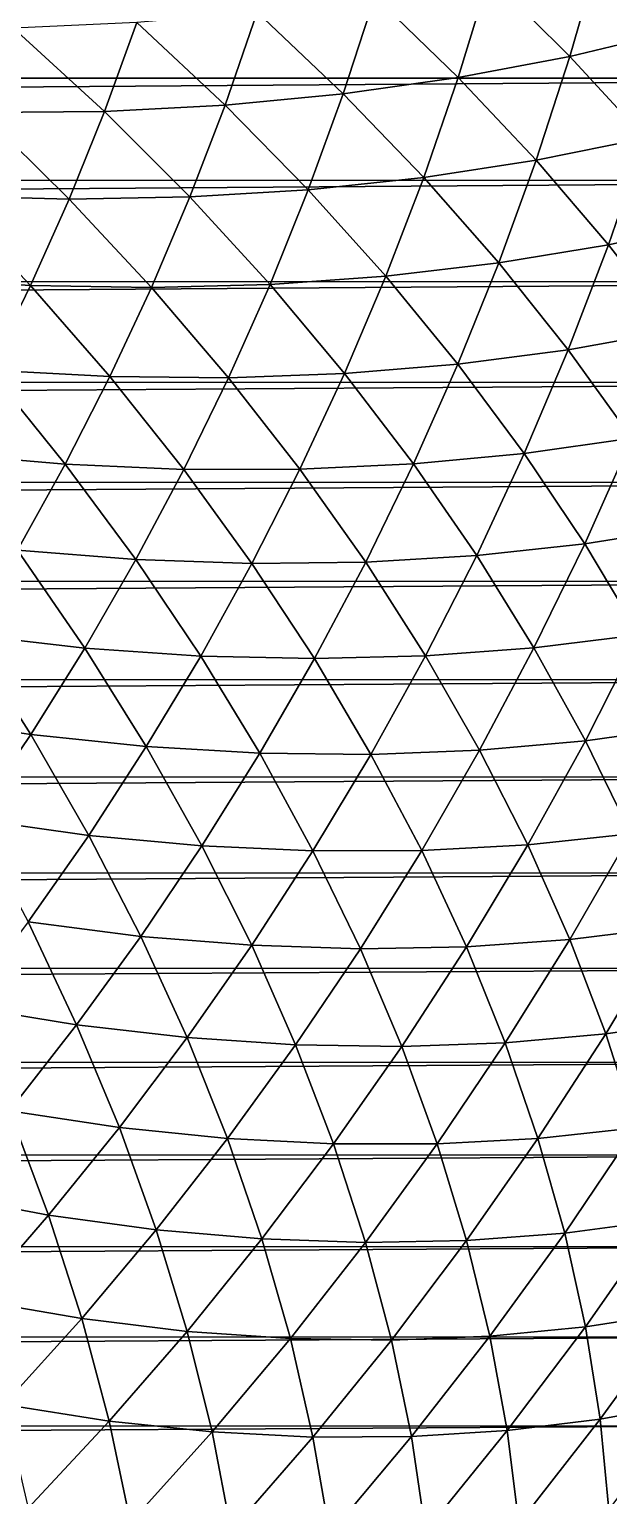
# Model space of a CAD drawing. Header units: millimetres. Extents: x -3250 to 5350, y -3250 to 3250.
# Drawn here: x 5015.8 to 5125.9, y -447.2 to -168.7 of the extents above; entities that cross this region are included whole.
import ezdxf

# ---------------------------------------------------------------- set-up
doc = ezdxf.new("R2010")
doc.units = ezdxf.units.MM
doc.header["$MEASUREMENT"] = 0
doc.layers.add('MESH_3D', color=2, linetype='CONTINUOUS')

msp = doc.modelspace()

# ---------------------------------------------------------------- linework, layer by layer
at = {"layer": 'MESH_3D'}
for points in [[(5124.26, -153.87, 26035.3), (5139.1, -168.92, 26014.23), (5144.63, -148.26, 26014.23)], [(5103.18, -158.62, 26055.73), (5118.54, -173.82, 26035.3), (5124.26, -153.87, 26035.3)], [(5124.26, -153.87, 26035.3), (5118.54, -173.82, 26035.3), (5139.1, -168.92, 26014.23)], [(2688.92, -177.3, 834.01), (2692.6, -157.88, 832.06), (5242.48, -158.52, 5632.12)], [(2688.92, -177.3, 834.01), (5242.48, -158.52, 5632.12), (5238.78, -178.02, 5634.09)], [(5081.44, -162.48, 26075.47), (5097.31, -177.83, 26055.73), (5103.18, -158.62, 26055.73)], [(5103.18, -158.62, 26055.73), (5097.31, -177.83, 26055.73), (5118.54, -173.82, 26035.3)], [(5059.1, -165.42, 26094.52), (5075.45, -180.93, 26075.47), (5081.44, -162.48, 26075.47)], [(5081.44, -162.48, 26075.47), (5075.45, -180.93, 26075.47), (5097.31, -177.83, 26055.73)], [(5036.21, -167.42, 26112.84), (5053.02, -183.08, 26094.52), (5059.1, -165.42, 26094.52)], [(5059.1, -165.42, 26094.52), (5053.02, -183.08, 26094.52), (5075.45, -180.93, 26075.47)], [(5012.83, -168.45, 26130.41), (5006.67, -184.5, 26130.41), (5030.08, -184.28, 26112.84)], [(5012.83, -168.45, 26130.41), (5030.08, -184.28, 26112.84), (5036.21, -167.42, 26112.84)], [(5036.21, -167.42, 26112.84), (5030.08, -184.28, 26112.84), (5053.02, -183.08, 26094.52)], [(5118.54, -173.82, 26035.3), (5132.84, -189.38, 26014.23), (5139.1, -168.92, 26014.23)], [(5097.31, -177.83, 26055.73), (5112.13, -193.56, 26035.3), (5118.54, -173.82, 26035.3)], [(5118.54, -173.82, 26035.3), (5112.13, -193.56, 26035.3), (5132.84, -189.38, 26014.23)], [(2684.82, -196.62, 836.19), (2688.92, -177.3, 834.01), (5238.78, -178.02, 5634.09)], [(2684.82, -196.62, 836.19), (5238.78, -178.02, 5634.09), (5234.65, -197.41, 5636.28)], [(5075.45, -180.93, 26075.47), (5090.77, -196.82, 26055.73), (5097.31, -177.83, 26055.73)], [(5097.31, -177.83, 26055.73), (5090.77, -196.82, 26055.73), (5112.13, -193.56, 26035.3)], [(5053.02, -183.08, 26094.52), (5068.82, -199.15, 26075.47), (5075.45, -180.93, 26075.47)], [(5075.45, -180.93, 26075.47), (5068.82, -199.15, 26075.47), (5090.77, -196.82, 26055.73)], [(5030.08, -184.28, 26112.84), (5046.33, -200.53, 26094.52), (5053.02, -183.08, 26094.52)], [(5053.02, -183.08, 26094.52), (5046.33, -200.53, 26094.52), (5068.82, -199.15, 26075.47)], [(5006.67, -184.5, 26130.41), (4999.95, -200.33, 26130.41), (5023.35, -200.93, 26112.84)], [(5006.67, -184.5, 26130.41), (5023.35, -200.93, 26112.84), (5030.08, -184.28, 26112.84)], [(5030.08, -184.28, 26112.84), (5023.35, -200.93, 26112.84), (5046.33, -200.53, 26094.52)], [(5112.13, -193.56, 26035.3), (5125.88, -209.6, 26014.23), (5132.84, -189.38, 26014.23)], [(5132.84, -189.38, 26014.23), (5125.88, -209.6, 26014.23), (5146.06, -205.24, 25992.53)], [(5090.77, -196.82, 26055.73), (5105.03, -213.06, 26035.3), (5112.13, -193.56, 26035.3)], [(5112.13, -193.56, 26035.3), (5105.03, -213.06, 26035.3), (5125.88, -209.6, 26014.23)], [(2680.3, -215.81, 838.59), (2684.82, -196.62, 836.19), (5234.65, -197.41, 5636.28)], [(2680.3, -215.81, 838.59), (5234.65, -197.41, 5636.28), (5230.09, -216.67, 5638.7)], [(5068.82, -199.15, 26075.47), (5083.57, -215.58, 26055.73), (5090.77, -196.82, 26055.73)], [(5090.77, -196.82, 26055.73), (5083.57, -215.58, 26055.73), (5105.03, -213.06, 26035.3)], [(4999.95, -200.33, 26130.41), (4992.68, -215.91, 26130.41), (5016.05, -217.32, 26112.84)], [(4999.95, -200.33, 26130.41), (5016.05, -217.32, 26112.84), (5023.35, -200.93, 26112.84)], [(5023.35, -200.93, 26112.84), (5039.02, -217.73, 26094.52), (5046.33, -200.53, 26094.52)], [(5046.33, -200.53, 26094.52), (5039.02, -217.73, 26094.52), (5061.55, -217.14, 26075.47)], [(5046.33, -200.53, 26094.52), (5061.55, -217.14, 26075.47), (5068.82, -199.15, 26075.47)], [(5068.82, -199.15, 26075.47), (5061.55, -217.14, 26075.47), (5083.57, -215.58, 26055.73)], [(5023.35, -200.93, 26112.84), (5016.05, -217.32, 26112.84), (5039.02, -217.73, 26094.52)], [(5125.88, -209.6, 26014.23), (5138.54, -225.92, 25992.53), (5146.06, -205.24, 25992.53)], [(5105.03, -213.06, 26035.3), (5118.21, -229.57, 26014.23), (5125.88, -209.6, 26014.23)], [(5125.88, -209.6, 26014.23), (5118.21, -229.57, 26014.23), (5138.54, -225.92, 25992.53)], [(5083.57, -215.58, 26055.73), (5097.25, -232.3, 26035.3), (5105.03, -213.06, 26035.3)], [(5105.03, -213.06, 26035.3), (5097.25, -232.3, 26035.3), (5118.21, -229.57, 26014.23)], [(2675.36, -234.87, 841.22), (2680.3, -215.81, 838.59), (5230.09, -216.67, 5638.7)], [(2675.36, -234.87, 841.22), (5230.09, -216.67, 5638.7), (5225.11, -235.8, 5641.35)], [(4992.68, -215.91, 26130.41), (5008.18, -233.46, 26112.84), (5016.05, -217.32, 26112.84)], [(5039.02, -217.73, 26094.52), (5053.66, -234.86, 26075.47), (5061.55, -217.14, 26075.47)], [(5061.55, -217.14, 26075.47), (5053.66, -234.86, 26075.47), (5075.72, -234.07, 26055.73)], [(5061.55, -217.14, 26075.47), (5075.72, -234.07, 26055.73), (5083.57, -215.58, 26055.73)], [(5083.57, -215.58, 26055.73), (5075.72, -234.07, 26055.73), (5097.25, -232.3, 26035.3)], [(5016.05, -217.32, 26112.84), (5008.18, -233.46, 26112.84), (5031.13, -234.66, 26094.52)], [(5016.05, -217.32, 26112.84), (5031.13, -234.66, 26094.52), (5039.02, -217.73, 26094.52)], [(5039.02, -217.73, 26094.52), (5031.13, -234.66, 26094.52), (5053.66, -234.86, 26075.47)], [(5118.21, -229.57, 26014.23), (5130.29, -246.32, 25992.53), (5138.54, -225.92, 25992.53)], [(5097.25, -232.3, 26035.3), (5109.85, -249.26, 26014.23), (5118.21, -229.57, 26014.23)], [(5118.21, -229.57, 26014.23), (5109.85, -249.26, 26014.23), (5130.29, -246.32, 25992.53)], [(5008.18, -233.46, 26112.84), (4999.76, -249.3, 26112.84), (5022.65, -251.31, 26094.52)], [(5008.18, -233.46, 26112.84), (5022.65, -251.31, 26094.52), (5031.13, -234.66, 26094.52)], [(5075.72, -234.07, 26055.73), (5088.81, -251.25, 26035.3), (5097.25, -232.3, 26035.3)], [(5097.25, -232.3, 26035.3), (5088.81, -251.25, 26035.3), (5109.85, -249.26, 26014.23)], [(2670, -253.78, 844.06), (2675.36, -234.87, 841.22), (5225.11, -235.8, 5641.35)], [(2670, -253.78, 844.06), (5225.11, -235.8, 5641.35), (5219.7, -254.79, 5644.22)], [(5031.13, -234.66, 26094.52), (5022.65, -251.31, 26094.52), (5045.16, -252.29, 26075.47)], [(5031.13, -234.66, 26094.52), (5045.16, -252.29, 26075.47), (5053.66, -234.86, 26075.47)], [(5053.66, -234.86, 26075.47), (5045.16, -252.29, 26075.47), (5067.23, -252.27, 26055.73)], [(5053.66, -234.86, 26075.47), (5067.23, -252.27, 26055.73), (5075.72, -234.07, 26055.73)], [(5075.72, -234.07, 26055.73), (5067.23, -252.27, 26055.73), (5088.81, -251.25, 26035.3)], [(5109.85, -249.26, 26014.23), (5121.34, -266.42, 25992.53), (5130.29, -246.32, 25992.53)], [(5130.29, -246.32, 25992.53), (5121.34, -266.42, 25992.53), (5141.26, -263.25, 25970.23)], [(4999.76, -249.3, 26112.84), (5013.59, -267.65, 26094.52), (5022.65, -251.31, 26094.52)], [(5088.81, -251.25, 26035.3), (5100.81, -268.65, 26014.23), (5109.85, -249.26, 26014.23)], [(5109.85, -249.26, 26014.23), (5100.81, -268.65, 26014.23), (5121.34, -266.42, 25992.53)], [(5022.65, -251.31, 26094.52), (5013.59, -267.65, 26094.52), (5036.05, -269.42, 26075.47)], [(5022.65, -251.31, 26094.52), (5036.05, -269.42, 26075.47), (5045.16, -252.29, 26075.47)], [(5045.16, -252.29, 26075.47), (5036.05, -269.42, 26075.47), (5058.11, -270.17, 26055.73)], [(5045.16, -252.29, 26075.47), (5058.11, -270.17, 26055.73), (5067.23, -252.27, 26055.73)], [(5067.23, -252.27, 26055.73), (5058.11, -270.17, 26055.73), (5079.72, -269.9, 26035.3)], [(5067.23, -252.27, 26055.73), (5079.72, -269.9, 26035.3), (5088.81, -251.25, 26035.3)], [(5088.81, -251.25, 26035.3), (5079.72, -269.9, 26035.3), (5100.81, -268.65, 26014.23)], [(2664.23, -272.54, 847.13), (2670, -253.78, 844.06), (5219.7, -254.79, 5644.22)], [(2664.23, -272.54, 847.13), (5219.7, -254.79, 5644.22), (5213.89, -273.62, 5647.31)], [(5121.34, -266.42, 25992.53), (5131.71, -283.72, 25970.23), (5141.26, -263.25, 25970.23)], [(5100.81, -268.65, 26014.23), (5111.7, -286.2, 25992.53), (5121.34, -266.42, 25992.53)], [(5121.34, -266.42, 25992.53), (5111.7, -286.2, 25992.53), (5131.71, -283.72, 25970.23)], [(5013.59, -267.65, 26094.52), (5003.96, -283.67, 26094.52), (5026.35, -286.22, 26075.47)], [(5013.59, -267.65, 26094.52), (5026.35, -286.22, 26075.47), (5036.05, -269.42, 26075.47)], [(5036.05, -269.42, 26075.47), (5026.35, -286.22, 26075.47), (5048.37, -287.74, 26055.73)], [(5036.05, -269.42, 26075.47), (5048.37, -287.74, 26055.73), (5058.11, -270.17, 26055.73)], [(5058.11, -270.17, 26055.73), (5048.37, -287.74, 26055.73), (5069.98, -288.23, 26035.3)], [(5058.11, -270.17, 26055.73), (5069.98, -288.23, 26035.3), (5079.72, -269.9, 26035.3)], [(5079.72, -269.9, 26035.3), (5069.98, -288.23, 26035.3), (5091.1, -287.71, 26014.23)], [(5079.72, -269.9, 26035.3), (5091.1, -287.71, 26014.23), (5100.81, -268.65, 26014.23)], [(5100.81, -268.65, 26014.23), (5091.1, -287.71, 26014.23), (5111.7, -286.2, 25992.53)], [(2658.05, -291.13, 850.41), (2664.23, -272.54, 847.13), (5213.89, -273.62, 5647.31)], [(2658.05, -291.13, 850.41), (5213.89, -273.62, 5647.31), (5207.66, -292.27, 5650.62)], [(5003.96, -283.67, 26094.52), (4993.79, -299.34, 26094.52), (5016.07, -302.67, 26075.47)], [(5003.96, -283.67, 26094.52), (5016.07, -302.67, 26075.47), (5026.35, -286.22, 26075.47)], [(5111.7, -286.2, 25992.53), (5121.46, -303.85, 25970.23), (5131.71, -283.72, 25970.23)], [(5131.71, -283.72, 25970.23), (5121.46, -303.85, 25970.23), (5140.94, -301.1, 25947.35)], [(5026.35, -286.22, 26075.47), (5016.07, -302.67, 26075.47), (5038.03, -304.95, 26055.73)], [(5026.35, -286.22, 26075.47), (5038.03, -304.95, 26055.73), (5048.37, -287.74, 26055.73)], [(5091.1, -287.71, 26014.23), (5101.37, -305.63, 25992.53), (5111.7, -286.2, 25992.53)], [(5111.7, -286.2, 25992.53), (5101.37, -305.63, 25992.53), (5121.46, -303.85, 25970.23)], [(5048.37, -287.74, 26055.73), (5038.03, -304.95, 26055.73), (5059.6, -306.2, 26035.3)], [(5048.37, -287.74, 26055.73), (5059.6, -306.2, 26035.3), (5069.98, -288.23, 26035.3)], [(5069.98, -288.23, 26035.3), (5059.6, -306.2, 26035.3), (5080.73, -306.42, 26014.23)], [(5069.98, -288.23, 26035.3), (5080.73, -306.42, 26014.23), (5091.1, -287.71, 26014.23)], [(5091.1, -287.71, 26014.23), (5080.73, -306.42, 26014.23), (5101.37, -305.63, 25992.53)], [(2651.46, -309.54, 853.91), (2658.05, -291.13, 850.41), (5207.66, -292.27, 5650.62)], [(2651.46, -309.54, 853.91), (5207.66, -292.27, 5650.62), (5201.02, -310.75, 5654.15)], [(4993.79, -299.34, 26094.52), (5005.22, -318.75, 26075.47), (5016.07, -302.67, 26075.47)], [(5016.07, -302.67, 26075.47), (5005.22, -318.75, 26075.47), (5027.09, -321.8, 26055.73)], [(5016.07, -302.67, 26075.47), (5027.09, -321.8, 26055.73), (5038.03, -304.95, 26055.73)], [(5121.46, -303.85, 25970.23), (5130.07, -321.54, 25947.35), (5140.94, -301.1, 25947.35)], [(5038.03, -304.95, 26055.73), (5027.09, -321.8, 26055.73), (5048.6, -323.8, 26035.3)], [(5038.03, -304.95, 26055.73), (5048.6, -323.8, 26035.3), (5059.6, -306.2, 26035.3)], [(5059.6, -306.2, 26035.3), (5048.6, -323.8, 26035.3), (5069.71, -324.75, 26014.23)], [(5059.6, -306.2, 26035.3), (5069.71, -324.75, 26014.23), (5080.73, -306.42, 26014.23)], [(5080.73, -306.42, 26014.23), (5090.37, -324.68, 25992.53), (5101.37, -305.63, 25992.53)], [(5101.37, -305.63, 25992.53), (5090.37, -324.68, 25992.53), (5110.5, -323.61, 25970.23)], [(5101.37, -305.63, 25992.53), (5110.5, -323.61, 25970.23), (5121.46, -303.85, 25970.23)], [(5121.46, -303.85, 25970.23), (5110.5, -323.61, 25970.23), (5130.07, -321.54, 25947.35)], [(5080.73, -306.42, 26014.23), (5069.71, -324.75, 26014.23), (5090.37, -324.68, 25992.53)], [(2644.47, -327.77, 857.62), (2651.46, -309.54, 853.91), (5201.02, -310.75, 5654.15)], [(2644.47, -327.77, 857.62), (5201.02, -310.75, 5654.15), (5193.97, -329.03, 5657.89)], [(5005.22, -318.75, 26075.47), (5015.57, -338.25, 26055.73), (5027.09, -321.8, 26055.73)], [(5027.09, -321.8, 26055.73), (5015.57, -338.25, 26055.73), (5037, -341, 26035.3)], [(5027.09, -321.8, 26055.73), (5037, -341, 26035.3), (5048.6, -323.8, 26035.3)], [(5110.5, -323.61, 25970.23), (5118.5, -341.59, 25947.35), (5130.07, -321.54, 25947.35)], [(5130.07, -321.54, 25947.35), (5118.5, -341.59, 25947.35), (5137.54, -339.22, 25923.94)], [(5048.6, -323.8, 26035.3), (5037, -341, 26035.3), (5058.06, -342.69, 26014.23)], [(5048.6, -323.8, 26035.3), (5058.06, -342.69, 26014.23), (5069.71, -324.75, 26014.23)], [(5069.71, -324.75, 26014.23), (5058.06, -342.69, 26014.23), (5078.71, -343.35, 25992.53)], [(5069.71, -324.75, 26014.23), (5078.71, -343.35, 25992.53), (5090.37, -324.68, 25992.53)], [(5090.37, -324.68, 25992.53), (5078.71, -343.35, 25992.53), (5098.87, -342.97, 25970.23)], [(5090.37, -324.68, 25992.53), (5098.87, -342.97, 25970.23), (5110.5, -323.61, 25970.23)], [(5110.5, -323.61, 25970.23), (5098.87, -342.97, 25970.23), (5118.5, -341.59, 25947.35)], [(2637.09, -345.78, 861.55), (2644.47, -327.77, 857.62), (5193.97, -329.03, 5657.89)], [(2637.09, -345.78, 861.55), (5193.97, -329.03, 5657.89), (5186.53, -347.11, 5661.84)], [(5015.57, -338.25, 26055.73), (5003.48, -354.3, 26055.73), (5024.8, -357.79, 26035.3)], [(5015.57, -338.25, 26055.73), (5024.8, -357.79, 26035.3), (5037, -341, 26035.3)], [(5118.5, -341.59, 25947.35), (5125.35, -359.52, 25923.94), (5137.54, -339.22, 25923.94)], [(5137.54, -339.22, 25923.94), (5125.35, -359.52, 25923.94), (5143.86, -356.83, 25900)], [(5037, -341, 26035.3), (5024.8, -357.79, 26035.3), (5045.79, -360.22, 26014.23)], [(5037, -341, 26035.3), (5045.79, -360.22, 26014.23), (5058.06, -342.69, 26014.23)], [(5098.87, -342.97, 25970.23), (5106.23, -361.22, 25947.35), (5118.5, -341.59, 25947.35)], [(5118.5, -341.59, 25947.35), (5106.23, -361.22, 25947.35), (5125.35, -359.52, 25923.94)], [(5058.06, -342.69, 26014.23), (5045.79, -360.22, 26014.23), (5066.4, -361.59, 25992.53)], [(5058.06, -342.69, 26014.23), (5066.4, -361.59, 25992.53), (5078.71, -343.35, 25992.53)], [(5078.71, -343.35, 25992.53), (5066.4, -361.59, 25992.53), (5086.56, -361.92, 25970.23)], [(5078.71, -343.35, 25992.53), (5086.56, -361.92, 25970.23), (5098.87, -342.97, 25970.23)], [(5098.87, -342.97, 25970.23), (5086.56, -361.92, 25970.23), (5106.23, -361.22, 25947.35)], [(2629.31, -363.59, 865.68), (2637.09, -345.78, 861.55), (5186.53, -347.11, 5661.84)], [(2629.31, -363.59, 865.68), (5186.53, -347.11, 5661.84), (5178.69, -364.97, 5666.01)], [(5003.48, -354.3, 26055.73), (5012.03, -374.14, 26035.3), (5024.8, -357.79, 26035.3)], [(5024.8, -357.79, 26035.3), (5012.03, -374.14, 26035.3), (5032.92, -377.3, 26014.23)], [(5024.8, -357.79, 26035.3), (5032.92, -377.3, 26014.23), (5045.79, -360.22, 26014.23)], [(5125.35, -359.52, 25923.94), (5131.05, -377.34, 25900), (5143.86, -356.83, 25900)], [(5045.79, -360.22, 26014.23), (5032.92, -377.3, 26014.23), (5053.47, -379.39, 25992.53)], [(5045.79, -360.22, 26014.23), (5053.47, -379.39, 25992.53), (5066.4, -361.59, 25992.53)], [(5066.4, -361.59, 25992.53), (5053.47, -379.39, 25992.53), (5073.61, -380.42, 25970.23)], [(5066.4, -361.59, 25992.53), (5073.61, -380.42, 25970.23), (5086.56, -361.92, 25970.23)], [(5086.56, -361.92, 25970.23), (5073.61, -380.42, 25970.23), (5093.29, -380.41, 25947.35)], [(5086.56, -361.92, 25970.23), (5093.29, -380.41, 25947.35), (5106.23, -361.22, 25947.35)], [(5106.23, -361.22, 25947.35), (5093.29, -380.41, 25947.35), (5112.45, -379.38, 25923.94)], [(5106.23, -361.22, 25947.35), (5112.45, -379.38, 25923.94), (5125.35, -359.52, 25923.94)], [(5125.35, -359.52, 25923.94), (5112.45, -379.38, 25923.94), (5131.05, -377.34, 25900)], [(2621.14, -381.17, 870.02), (2629.31, -363.59, 865.68), (5178.69, -364.97, 5666.01)], [(2621.14, -381.17, 870.02), (5178.69, -364.97, 5666.01), (5170.46, -382.6, 5670.38)], [(5012.03, -374.14, 26035.3), (4998.69, -390.04, 26035.3), (5019.46, -393.92, 26014.23)], [(5012.03, -374.14, 26035.3), (5019.46, -393.92, 26014.23), (5032.92, -377.3, 26014.23)], [(5032.92, -377.3, 26014.23), (5019.46, -393.92, 26014.23), (5039.92, -396.73, 25992.53)], [(5032.92, -377.3, 26014.23), (5039.92, -396.73, 25992.53), (5053.47, -379.39, 25992.53)], [(5112.45, -379.38, 25923.94), (5117.53, -397.39, 25900), (5131.05, -377.34, 25900)], [(5131.05, -377.34, 25900), (5117.53, -397.39, 25900), (5135.6, -394.99, 25875.58)], [(2612.6, -398.52, 874.56), (2621.14, -381.17, 870.02), (5170.46, -382.6, 5670.38)], [(5053.47, -379.39, 25992.53), (5039.92, -396.73, 25992.53), (5060.01, -398.46, 25970.23)], [(5053.47, -379.39, 25992.53), (5060.01, -398.46, 25970.23), (5073.61, -380.42, 25970.23)], [(5073.61, -380.42, 25970.23), (5060.01, -398.46, 25970.23), (5079.68, -399.14, 25947.35)], [(5073.61, -380.42, 25970.23), (5079.68, -399.14, 25947.35), (5093.29, -380.41, 25947.35)], [(5093.29, -380.41, 25947.35), (5079.68, -399.14, 25947.35), (5098.87, -398.78, 25923.94)], [(5093.29, -380.41, 25947.35), (5098.87, -398.78, 25923.94), (5112.45, -379.38, 25923.94)], [(5112.45, -379.38, 25923.94), (5098.87, -398.78, 25923.94), (5117.53, -397.39, 25900)], [(2612.6, -398.52, 874.56), (5170.46, -382.6, 5670.38), (5161.84, -400, 5674.96)], [(4998.69, -390.04, 26035.3), (5005.43, -410.07, 26014.23), (5019.46, -393.92, 26014.23)], [(5019.46, -393.92, 26014.23), (5005.43, -410.07, 26014.23), (5025.78, -413.59, 25992.53)], [(5019.46, -393.92, 26014.23), (5025.78, -413.59, 25992.53), (5039.92, -396.73, 25992.53)], [(5117.53, -397.39, 25900), (5121.46, -415.19, 25875.58), (5135.6, -394.99, 25875.58)], [(5135.6, -394.99, 25875.58), (5121.46, -415.19, 25875.58), (5139, -412.42, 25850.7)], [(5039.92, -396.73, 25992.53), (5025.78, -413.59, 25992.53), (5045.79, -416.02, 25970.23)], [(5039.92, -396.73, 25992.53), (5045.79, -416.02, 25970.23), (5060.01, -398.46, 25970.23)], [(5098.87, -398.78, 25923.94), (5103.31, -416.95, 25900), (5117.53, -397.39, 25900)], [(5117.53, -397.39, 25900), (5103.31, -416.95, 25900), (5121.46, -415.19, 25875.58)], [(2603.67, -415.62, 879.3), (2612.6, -398.52, 874.56), (5161.84, -400, 5674.96)], [(2603.67, -415.62, 879.3), (5161.84, -400, 5674.96), (5152.84, -417.15, 5679.74)], [(5060.01, -398.46, 25970.23), (5045.79, -416.02, 25970.23), (5065.43, -417.38, 25947.35)], [(5060.01, -398.46, 25970.23), (5065.43, -417.38, 25947.35), (5079.68, -399.14, 25947.35)], [(5079.68, -399.14, 25947.35), (5065.43, -417.38, 25947.35), (5084.62, -417.69, 25923.94)], [(5079.68, -399.14, 25947.35), (5084.62, -417.69, 25923.94), (5098.87, -398.78, 25923.94)], [(5098.87, -398.78, 25923.94), (5084.62, -417.69, 25923.94), (5103.31, -416.95, 25900)], [(5005.43, -410.07, 26014.23), (5011.05, -429.94, 25992.53), (5025.78, -413.59, 25992.53)], [(5025.78, -413.59, 25992.53), (5011.05, -429.94, 25992.53), (5030.97, -433.07, 25970.23)], [(5025.78, -413.59, 25992.53), (5030.97, -433.07, 25970.23), (5045.79, -416.02, 25970.23)], [(5121.46, -415.19, 25875.58), (5124.25, -432.73, 25850.7), (5139, -412.42, 25850.7)], [(5139, -412.42, 25850.7), (5124.25, -432.73, 25850.7), (5141.26, -429.57, 25825.39)], [(2594.37, -432.46, 884.24), (2603.67, -415.62, 879.3), (5152.84, -417.15, 5679.74)], [(2594.37, -432.46, 884.24), (5152.84, -417.15, 5679.74), (5143.47, -434.04, 5684.72)], [(5045.79, -416.02, 25970.23), (5030.97, -433.07, 25970.23), (5050.55, -435.12, 25947.35)], [(5045.79, -416.02, 25970.23), (5050.55, -435.12, 25947.35), (5065.43, -417.38, 25947.35)], [(5065.43, -417.38, 25947.35), (5050.55, -435.12, 25947.35), (5069.71, -436.09, 25923.94)], [(5065.43, -417.38, 25947.35), (5069.71, -436.09, 25923.94), (5084.62, -417.69, 25923.94)], [(5084.62, -417.69, 25923.94), (5069.71, -436.09, 25923.94), (5088.42, -436.01, 25900)], [(5084.62, -417.69, 25923.94), (5088.42, -436.01, 25900), (5103.31, -416.95, 25900)], [(5103.31, -416.95, 25900), (5088.42, -436.01, 25900), (5106.62, -434.88, 25875.58)], [(5103.31, -416.95, 25900), (5106.62, -434.88, 25875.58), (5121.46, -415.19, 25875.58)], [(5121.46, -415.19, 25875.58), (5106.62, -434.88, 25875.58), (5124.25, -432.73, 25850.7)], [(5011.05, -429.94, 25992.53), (5015.57, -449.59, 25970.23), (5030.97, -433.07, 25970.23)], [(5124.25, -432.73, 25850.7), (5125.91, -449.95, 25825.39), (5141.26, -429.57, 25825.39)], [(2584.7, -449.04, 889.38), (2594.37, -432.46, 884.24), (5143.47, -434.04, 5684.72)], [(2584.7, -449.04, 889.38), (5143.47, -434.04, 5684.72), (5133.73, -450.66, 5689.89)], [(5030.97, -433.07, 25970.23), (5015.57, -449.59, 25970.23), (5035.06, -452.32, 25947.35)], [(5030.97, -433.07, 25970.23), (5035.06, -452.32, 25947.35), (5050.55, -435.12, 25947.35)], [(5106.62, -434.88, 25875.58), (5108.8, -452.5, 25850.7), (5124.25, -432.73, 25850.7)], [(5124.25, -432.73, 25850.7), (5108.8, -452.5, 25850.7), (5125.91, -449.95, 25825.39)], [(5050.55, -435.12, 25947.35), (5035.06, -452.32, 25947.35), (5054.18, -453.96, 25923.94)], [(5050.55, -435.12, 25947.35), (5054.18, -453.96, 25923.94), (5069.71, -436.09, 25923.94)], [(5069.71, -436.09, 25923.94), (5054.18, -453.96, 25923.94), (5072.88, -454.53, 25900)], [(5069.71, -436.09, 25923.94), (5072.88, -454.53, 25900), (5088.42, -436.01, 25900)], [(5088.42, -436.01, 25900), (5072.88, -454.53, 25900), (5091.1, -454.04, 25875.58)], [(5088.42, -436.01, 25900), (5091.1, -454.04, 25875.58), (5106.62, -434.88, 25875.58)], [(5106.62, -434.88, 25875.58), (5091.1, -454.04, 25875.58), (5108.8, -452.5, 25850.7)]]:
    msp.add_3dface(points, dxfattribs=at)

doc.saveas('drawing.dxf')
